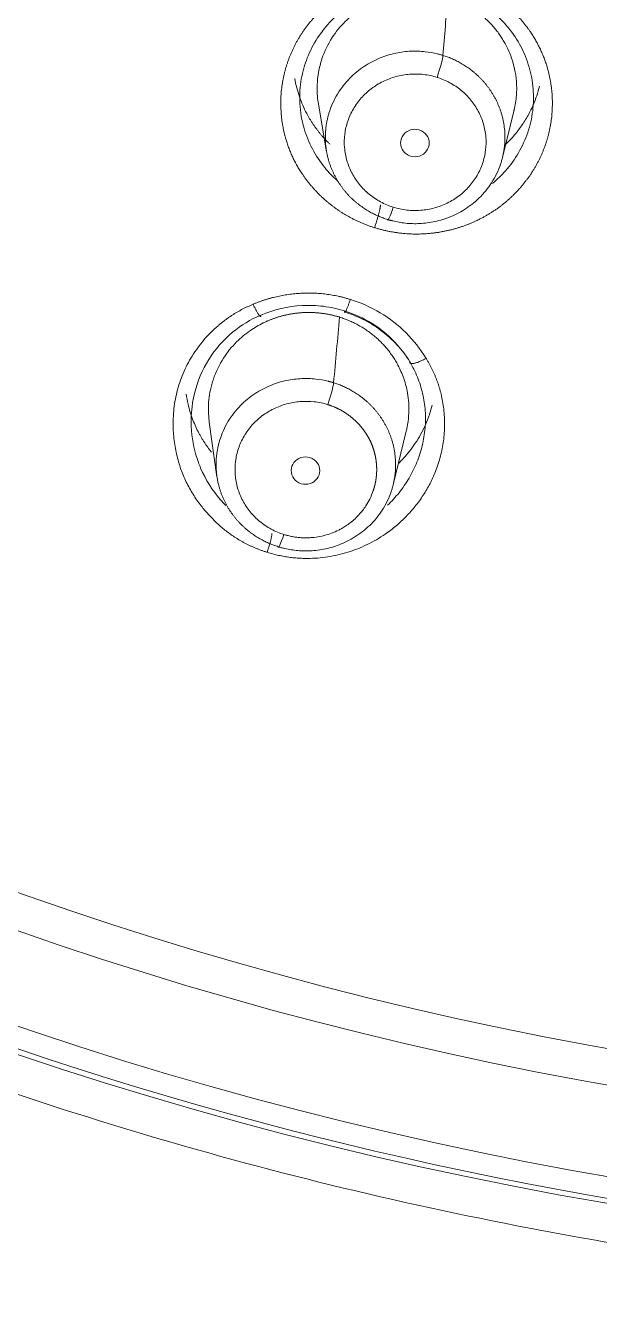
# Model space of a CAD drawing. Extents: x 6534 to 7663, y 0 to 827.
# Drawn here: x 7083.65 to 7092.73, y 475.14 to 495.25 of the extents above; entities that cross this region are included whole.
import ezdxf

# ---------------------------------------------------------------- set-up
doc = ezdxf.new("R2010")
doc.units = 0
doc.header["$LTSCALE"] = 30
doc.header["$MEASUREMENT"] = 0
doc.layers.add('1', color=7, linetype='CONTINUOUS')

msp = doc.modelspace()

# ---------------------------------------------------------------- linework, layer by layer
at = {"layer": '1', "color": 7, "linetype": 'Continuous', "lineweight": 18}
for p, q in [((7088.282, 494.041), (7088.417, 493.255)), ((7091.198, 493.165), (7091.388, 493.941)), ((7086.562, 488.987), (7086.683, 488.122)), ((7089.469, 487.995), (7089.676, 488.844))]:
    msp.add_line(p, q, dxfattribs=at)
for centre, major_axis, ratio, start_param, end_param in [((7103.394, 533.307), (-60.5, 0), 0.961466, 4.72417, 7.004197), ((7103.394, 533.445), (-59.925, 0), 0.961466, 4.712389, 7.853982), ((7103.394, 533.445), (60, 0), 0.961466, 1.582577, 4.712389), ((7090.164, 494.514), (-0.09, -0.286), 0.085072, 1.305673, 2.77857), ((7089.471, 492.463), (0.09, 0.286), 0.085122, 2.903879, 4.446541), ((7088.435, 489.344), (-0.09, -0.286), 0.085259, 1.305933, 2.763198), ((7087.742, 487.293), (0.09, 0.286), 0.085309, 2.884524, 4.446408)]:
    msp.add_ellipse(centre, major_axis=major_axis, ratio=ratio, start_param=start_param, end_param=end_param, dxfattribs=at)
at = {"layer": '1', "color": 7, "linetype": 'Continuous', "lineweight": 13}
for centre, major_axis, start_param, end_param in [((7103.394, 533.307), (59.425, 0), 1.570796, 4.70194), ((7103.394, 533.307), (57.948, 0), 1.579187, 4.712389), ((7103.394, 533.352), (57.403, 0), 1.579486, 4.712389)]:
    msp.add_ellipse(centre, major_axis=major_axis, ratio=0.961466, start_param=start_param, end_param=end_param, dxfattribs=at)
for points, degree, knots in [([(7089.175, 492.056), (7088.765, 492.187), (7088.45, 492.446), (7088.29, 492.578), (7088.022, 492.901), (7087.732, 493.443), (7087.699, 493.86), (7087.665, 494.278), (7087.8, 494.67), (7087.934, 495.06), (7088.215, 495.373), (7088.493, 495.683), (7088.873, 495.867), (7089.06, 495.957), (7089.467, 496.066), (7089.677, 496.082), (7090.087, 496.113), (7090.504, 495.987)], 2, [0, 0, 0, 0.125, 0.125, 0.1875, 0.25, 0.375, 0.375, 0.5, 0.5, 0.625, 0.625, 0.75, 0.75, 0.8125, 0.875, 0.875, 1, 1, 1]), ([(7090.504, 495.987), (7090.914, 495.856), (7091.229, 495.597), (7091.389, 495.465), (7091.656, 495.143), (7091.946, 494.6), (7091.98, 494.184), (7092.014, 493.766), (7091.879, 493.373), (7091.745, 492.984), (7091.464, 492.671), (7091.186, 492.361), (7090.806, 492.177), (7090.619, 492.086), (7090.212, 491.978), (7090.002, 491.962), (7089.592, 491.931), (7089.175, 492.056)], 2, [0, 0, 0, 0.125, 0.125, 0.1875, 0.25, 0.375, 0.375, 0.5, 0.5, 0.625, 0.625, 0.75, 0.75, 0.8125, 0.875, 0.875, 1, 1, 1]), ([(7089.471, 492.381), (7089.401, 492.403), (7089.333, 492.431), (7089.205, 492.5), (7089.145, 492.541), (7089.034, 492.632), (7088.982, 492.683), (7088.892, 492.794), (7088.852, 492.854), (7088.785, 492.98), (7088.759, 493.046), (7088.719, 493.181), (7088.706, 493.251), (7088.694, 493.392), (7088.696, 493.463), (7088.713, 493.603), (7088.729, 493.672), (7088.774, 493.806), (7088.804, 493.871), (7088.875, 493.994), (7088.917, 494.052), (7089.013, 494.159), (7089.066, 494.209), (7089.181, 494.296), (7089.243, 494.334), (7089.374, 494.398), (7089.442, 494.424), (7089.584, 494.462), (7089.656, 494.475), (7089.802, 494.486), (7089.876, 494.485), (7090.022, 494.468), (7090.094, 494.453), (7090.164, 494.431)], 3, [0, 0, 0, 0, 0.0625, 0.0625, 0.125, 0.125, 0.1875, 0.1875, 0.25, 0.25, 0.3125, 0.3125, 0.375, 0.375, 0.4375, 0.4375, 0.5, 0.5, 0.5625, 0.5625, 0.625, 0.625, 0.6875, 0.6875, 0.75, 0.75, 0.8125, 0.8125, 0.875, 0.875, 0.9375, 0.9375, 1, 1, 1, 1]), ([(7090.164, 494.431), (7090.233, 494.409), (7090.301, 494.381), (7090.429, 494.312), (7090.489, 494.271), (7090.601, 494.18), (7090.652, 494.129), (7090.743, 494.018), (7090.782, 493.958), (7090.849, 493.832), (7090.876, 493.766), (7090.916, 493.631), (7090.929, 493.561), (7090.94, 493.42), (7090.939, 493.349), (7090.921, 493.209), (7090.906, 493.14), (7090.86, 493.006), (7090.831, 492.941), (7090.759, 492.818), (7090.717, 492.76), (7090.622, 492.653), (7090.568, 492.603), (7090.453, 492.516), (7090.391, 492.478), (7090.26, 492.414), (7090.192, 492.388), (7090.051, 492.35), (7089.978, 492.337), (7089.832, 492.326), (7089.758, 492.327), (7089.612, 492.344), (7089.54, 492.359), (7089.471, 492.381)], 3, [0, 0, 0, 0, 0.0625, 0.0625, 0.125, 0.125, 0.1875, 0.1875, 0.25, 0.25, 0.3125, 0.3125, 0.375, 0.375, 0.4375, 0.4375, 0.5, 0.5, 0.5625, 0.5625, 0.625, 0.625, 0.6875, 0.6875, 0.75, 0.75, 0.8125, 0.8125, 0.875, 0.875, 0.9375, 0.9375, 1, 1, 1, 1]), ([(7088.589, 492.797), (7088.516, 492.862), (7088.449, 492.931), (7088.313, 493.098), (7088.247, 493.196), (7088.138, 493.404), (7088.093, 493.513), (7088.047, 493.671), (7088.035, 493.718), (7088.026, 493.765)], 3, [0, 0, 0, 0, 0.252788, 0.252788, 0.562578, 0.562578, 0.872367, 0.872367, 1, 1, 1, 1]), ([(7091.597, 493.561), (7091.56, 493.45), (7091.511, 493.342), (7091.393, 493.139), (7091.324, 493.043), (7091.182, 492.883), (7091.112, 492.816), (7091.038, 492.755)], 3, [0, 0, 0, 0, 0.356443, 0.356443, 0.712885, 0.712885, 1, 1, 1, 1]), ([(7087.255, 490.848), (7087.617, 491.001), (7088.014, 491.021), (7088.414, 491.042), (7088.792, 490.923)], 2, [0, 0, 0, 0.5, 0.5, 1, 1, 1]), ([(7088.792, 490.923), (7088.787, 490.906), (7088.781, 490.889), (7088.768, 490.855), (7088.762, 490.838), (7088.75, 490.807), (7088.744, 490.793), (7088.733, 490.767), (7088.728, 490.755), (7088.719, 490.737), (7088.715, 490.73), (7088.708, 490.721), (7088.705, 490.719), (7088.702, 490.72), (7088.7, 490.722), (7088.699, 490.73), (7088.7, 490.736), (7088.7, 490.743)], 3, [0, 0, 0, 0, 0.125, 0.125, 0.25, 0.25, 0.375, 0.375, 0.5, 0.5, 0.625, 0.625, 0.75, 0.75, 0.875, 0.875, 1, 1, 1, 1]), ([(7087.479, 486.929), (7087.471, 486.931), (7087.455, 486.936), (7087.431, 486.944), (7087.408, 486.952), (7087.385, 486.96), (7087.362, 486.969), (7087.339, 486.977), (7087.317, 486.986), (7087.295, 486.995), (7087.272, 487.004), (7087.25, 487.014), (7087.229, 487.024), (7087.207, 487.033), (7087.186, 487.044), (7087.164, 487.054), (7087.143, 487.065), (7087.122, 487.075), (7087.102, 487.086), (7087.081, 487.098), (7087.061, 487.109), (7087.041, 487.121), (7087.021, 487.132), (7087.001, 487.145), (7086.982, 487.157), (7086.962, 487.169), (7086.943, 487.182), (7086.908, 487.206), (7086.858, 487.242), (7086.793, 487.293), (7086.729, 487.348), (7086.645, 487.425), (7086.544, 487.529), (7086.445, 487.646), (7086.366, 487.752), (7086.304, 487.845), (7086.248, 487.94), (7086.197, 488.038), (7086.152, 488.138), (7086.111, 488.244), (7086.074, 488.358), (7086.043, 488.479), (7086.018, 488.602), (7086.001, 488.726), (7085.99, 488.861), (7085.988, 489.006), (7085.997, 489.16), (7086.017, 489.312), (7086.049, 489.462), (7086.092, 489.61), (7086.146, 489.755), (7086.212, 489.895), (7086.29, 490.031), (7086.378, 490.162), (7086.476, 490.286), (7086.583, 490.402), (7086.671, 490.484), (7086.735, 490.538), (7086.771, 490.567), (7086.808, 490.595), (7086.846, 490.622), (7086.884, 490.649), (7086.922, 490.674), (7086.962, 490.699), (7087.002, 490.723), (7087.042, 490.746), (7087.084, 490.768), (7087.126, 490.789), (7087.168, 490.809), (7087.211, 490.829), (7087.241, 490.841), (7087.255, 490.848)], 3, [0, 0, 0, 0, 0.004832, 0.009643, 0.014433, 0.019204, 0.023955, 0.028687, 0.033401, 0.038097, 0.042776, 0.047438, 0.052084, 0.056714, 0.061329, 0.065929, 0.070515, 0.075088, 0.079647, 0.084195, 0.08873, 0.093255, 0.097769, 0.102273, 0.106767, 0.111253, 0.115731, 0.120201, 0.135993, 0.152075, 0.16847, 0.185198, 0.219107, 0.252894, 0.274925, 0.296703, 0.318285, 0.339729, 0.361095, 0.382445, 0.40692, 0.431335, 0.455769, 0.480302, 0.505014, 0.535604, 0.565805, 0.595777, 0.62568, 0.656329, 0.686742, 0.717097, 0.74757, 0.779074, 0.810217, 0.841177, 0.872134, 0.881224, 0.890301, 0.899371, 0.908437, 0.917505, 0.92658, 0.935667, 0.94477, 0.953894, 0.963044, 0.972225, 0.981442, 0.990699, 1, 1, 1, 1]), ([(7088.7, 490.743), (7088.854, 490.695), (7089.165, 490.552), (7089.508, 490.262), (7089.676, 490.032), (7089.731, 489.94)], 3, [0, 0, 0, 0, 0.35801, 0.754505, 1, 1, 1, 1]), ([(7089.99, 489.993), (7089.982, 489.989), (7089.95, 489.971), (7089.896, 489.946), (7089.849, 489.927), (7089.817, 489.918), (7089.797, 489.913), (7089.779, 489.91), (7089.758, 489.908), (7089.737, 489.912), (7089.729, 489.926), (7089.731, 489.937), (7089.731, 489.94)], 3, [0, 0, 0, 0, 0.050613, 0.200097, 0.34958, 0.424322, 0.499064, 0.573806, 0.648547, 0.798031, 0.947515, 1, 1, 1, 1]), ([(7087.742, 487.21), (7087.672, 487.232), (7087.605, 487.261), (7087.477, 487.33), (7087.416, 487.37), (7087.305, 487.462), (7087.254, 487.513), (7087.163, 487.624), (7087.123, 487.684), (7087.057, 487.81), (7087.03, 487.876), (7086.99, 488.011), (7086.977, 488.081), (7086.966, 488.222), (7086.967, 488.293), (7086.985, 488.433), (7087, 488.502), (7087.046, 488.636), (7087.075, 488.701), (7087.147, 488.824), (7087.189, 488.882), (7087.284, 488.99), (7087.337, 489.039), (7087.453, 489.126), (7087.515, 489.164), (7087.645, 489.228), (7087.714, 489.254), (7087.855, 489.293), (7087.928, 489.305), (7088.074, 489.316), (7088.148, 489.315), (7088.293, 489.299), (7088.365, 489.284), (7088.435, 489.262)], 3, [0, 0, 0, 0, 0.0625, 0.0625, 0.125, 0.125, 0.1875, 0.1875, 0.25, 0.25, 0.3125, 0.3125, 0.375, 0.375, 0.4375, 0.4375, 0.5, 0.5, 0.5625, 0.5625, 0.625, 0.625, 0.6875, 0.6875, 0.75, 0.75, 0.8125, 0.8125, 0.875, 0.875, 0.9375, 0.9375, 1, 1, 1, 1]), ([(7088.435, 489.262), (7088.441, 489.26), (7088.451, 489.257), (7088.467, 489.251), (7088.483, 489.246), (7088.499, 489.24), (7088.514, 489.234), (7088.53, 489.228), (7088.545, 489.221), (7088.56, 489.215), (7088.575, 489.208), (7088.589, 489.201), (7088.604, 489.194), (7088.618, 489.187), (7088.632, 489.179), (7088.646, 489.172), (7088.66, 489.164), (7088.674, 489.156), (7088.687, 489.148), (7088.7, 489.14), (7088.713, 489.132), (7088.726, 489.123), (7088.739, 489.115), (7088.751, 489.106), (7088.763, 489.097), (7088.776, 489.088), (7088.788, 489.079), (7088.799, 489.07), (7088.811, 489.061), (7088.822, 489.051), (7088.833, 489.042), (7088.844, 489.033), (7088.855, 489.023), (7088.866, 489.013), (7088.876, 489.003), (7088.886, 488.994), (7088.896, 488.984), (7088.906, 488.974), (7088.916, 488.964), (7088.925, 488.953), (7088.935, 488.943), (7088.944, 488.933), (7088.953, 488.923), (7088.962, 488.912), (7088.97, 488.902), (7088.979, 488.891), (7088.987, 488.881), (7088.995, 488.87), (7089.003, 488.86), (7089.01, 488.849), (7089.018, 488.839), (7089.025, 488.828), (7089.033, 488.817), (7089.04, 488.807), (7089.046, 488.796), (7089.053, 488.785), (7089.059, 488.775), (7089.066, 488.764), (7089.072, 488.753), (7089.078, 488.743), (7089.084, 488.732), (7089.09, 488.721), (7089.095, 488.71), (7089.1, 488.7), (7089.106, 488.689), (7089.111, 488.678), (7089.116, 488.668), (7089.12, 488.657), (7089.125, 488.646), (7089.129, 488.636), (7089.134, 488.625), (7089.138, 488.615), (7089.142, 488.604), (7089.146, 488.594), (7089.15, 488.583), (7089.153, 488.573), (7089.157, 488.562), (7089.16, 488.552), (7089.163, 488.542), (7089.166, 488.531), (7089.169, 488.521), (7089.172, 488.511), (7089.175, 488.501), (7089.178, 488.491), (7089.18, 488.48), (7089.182, 488.47), (7089.185, 488.46), (7089.187, 488.451), (7089.189, 488.441), (7089.191, 488.431), (7089.192, 488.421), (7089.194, 488.411), (7089.196, 488.402), (7089.197, 488.392), (7089.199, 488.383), (7089.2, 488.373), (7089.201, 488.364), (7089.202, 488.355), (7089.203, 488.345), (7089.204, 488.336), (7089.205, 488.327), (7089.206, 488.318), (7089.206, 488.309), (7089.207, 488.3), (7089.208, 488.291), (7089.208, 488.282), (7089.208, 488.274), (7089.209, 488.265), (7089.209, 488.256), (7089.209, 488.248), (7089.209, 488.239), (7089.209, 488.231), (7089.209, 488.223), (7089.209, 488.215), (7089.209, 488.206), (7089.208, 488.198), (7089.208, 488.19), (7089.208, 488.182), (7089.207, 488.175), (7089.207, 488.167), (7089.206, 488.159), (7089.205, 488.152), (7089.205, 488.144), (7089.204, 488.137), (7089.203, 488.129), (7089.203, 488.122), (7089.202, 488.115), (7089.201, 488.108), (7089.2, 488.1), (7089.199, 488.093), (7089.198, 488.087), (7089.197, 488.08), (7089.196, 488.073), (7089.195, 488.066), (7089.194, 488.06), (7089.193, 488.053), (7089.191, 488.047), (7089.19, 488.04), (7089.189, 488.034), (7089.188, 488.028), (7089.186, 488.022), (7089.185, 488.016), (7089.184, 488.01), (7089.183, 488.004), (7089.181, 487.998), (7089.18, 487.992), (7089.178, 487.987), (7089.177, 487.981), (7089.176, 487.976), (7089.174, 487.97), (7089.173, 487.965), (7089.171, 487.96), (7089.17, 487.955), (7089.168, 487.95), (7089.167, 487.944), (7089.166, 487.94), (7089.164, 487.935), (7089.163, 487.93), (7089.161, 487.925), (7089.16, 487.921), (7089.158, 487.916), (7089.157, 487.912), (7089.14, 487.861), (7089.105, 487.776), (7089.044, 487.671), (7088.991, 487.596), (7088.934, 487.527), (7088.871, 487.462), (7088.795, 487.398), (7088.725, 487.347), (7088.662, 487.309), (7088.553, 487.251), (7088.405, 487.196), (7088.249, 487.167), (7088.149, 487.159), (7088.083, 487.157), (7088.016, 487.159), (7087.947, 487.165), (7087.877, 487.176), (7087.822, 487.188), (7087.784, 487.198), (7087.762, 487.204), (7087.748, 487.208), (7087.742, 487.21)], 3, [0, 0, 0, 0, 0.004832, 0.009642, 0.014431, 0.019198, 0.023943, 0.028666, 0.033368, 0.038049, 0.042707, 0.047344, 0.05196, 0.056553, 0.061125, 0.065675, 0.070204, 0.074711, 0.079197, 0.08366, 0.088102, 0.092523, 0.096921, 0.101298, 0.105654, 0.109987, 0.1143, 0.11859, 0.122859, 0.127106, 0.131331, 0.135535, 0.139717, 0.143878, 0.148016, 0.152133, 0.156229, 0.160303, 0.164355, 0.168385, 0.172394, 0.176381, 0.180347, 0.184291, 0.188213, 0.192113, 0.195992, 0.199849, 0.203685, 0.207499, 0.211291, 0.215062, 0.21881, 0.222538, 0.226243, 0.229927, 0.233589, 0.23723, 0.240849, 0.244446, 0.248022, 0.251576, 0.255108, 0.258619, 0.262108, 0.265575, 0.269021, 0.272445, 0.275847, 0.279227, 0.282586, 0.285924, 0.289239, 0.292533, 0.295806, 0.299057, 0.302286, 0.305493, 0.308679, 0.311843, 0.314985, 0.318106, 0.321205, 0.324282, 0.327338, 0.330372, 0.333384, 0.336375, 0.339344, 0.342292, 0.345217, 0.348122, 0.351004, 0.353865, 0.356704, 0.359521, 0.362317, 0.365091, 0.367844, 0.370575, 0.373284, 0.375971, 0.378637, 0.381281, 0.383904, 0.386504, 0.389084, 0.391641, 0.394177, 0.396691, 0.399184, 0.401655, 0.404104, 0.406531, 0.408937, 0.411322, 0.413684, 0.416025, 0.418344, 0.420642, 0.422918, 0.425172, 0.427405, 0.429616, 0.431805, 0.433973, 0.436118, 0.438243, 0.440345, 0.442426, 0.444486, 0.446523, 0.448539, 0.450534, 0.452506, 0.454457, 0.456387, 0.458294, 0.460181, 0.462045, 0.463888, 0.465709, 0.467508, 0.469286, 0.471042, 0.472776, 0.474489, 0.47618, 0.47785, 0.479497, 0.481124, 0.482728, 0.484311, 0.485872, 0.487411, 0.488929, 0.490425, 0.4919, 0.493353, 0.494784, 0.496194, 0.497581, 0.498948, 0.543054, 0.578533, 0.605381, 0.623592, 0.655956, 0.684566, 0.709417, 0.730505, 0.747828, 0.815777, 0.864408, 0.88261, 0.901287, 0.920436, 0.940057, 0.960147, 0.980706, 0.987795, 0.994227, 1, 1, 1, 1]), ([(7086.823, 487.669), (7086.794, 487.698), (7086.631, 487.872), (7086.486, 488.104), (7086.401, 488.319), (7086.39, 488.349)], 3, [0, 0, 0, 0, 0.148861, 0.883455, 1, 1, 1, 1]), ([(7089.844, 488.352), (7089.809, 488.266), (7089.768, 488.182), (7089.673, 488.02), (7089.62, 487.943), (7089.506, 487.801), (7089.445, 487.735), (7089.381, 487.674)], 3, [0, 0, 0, 0, 0.339127, 0.339127, 0.678254, 0.678254, 1, 1, 1, 1]), ([(7090.139, 488.206), (7090.113, 488.141), (7090.055, 488.013), (7089.947, 487.829), (7089.821, 487.655), (7089.677, 487.493), (7089.518, 487.345), (7089.359, 487.224), (7089.205, 487.127), (7089.06, 487.05), (7088.91, 486.984), (7088.755, 486.93), (7088.597, 486.887), (7088.438, 486.856), (7088.276, 486.837), (7088.153, 486.832), (7088.068, 486.833), (7088.022, 486.834), (7087.976, 486.836), (7087.931, 486.839), (7087.885, 486.844), (7087.84, 486.849), (7087.794, 486.856), (7087.749, 486.863), (7087.703, 486.871), (7087.658, 486.881), (7087.613, 486.891), (7087.568, 486.903), (7087.523, 486.915), (7087.494, 486.924), (7087.479, 486.929)], 3, [0, 0, 0, 0, 0.065484, 0.131261, 0.197986, 0.264799, 0.331407, 0.398471, 0.449123, 0.499474, 0.549805, 0.600395, 0.650832, 0.700878, 0.750782, 0.800798, 0.814975, 0.829136, 0.843285, 0.85743, 0.871577, 0.885731, 0.8999, 0.91409, 0.928306, 0.942555, 0.956843, 0.971175, 0.985559, 1, 1, 1, 1]), ([(7087.479, 486.929), (7087.48, 486.934), (7087.49, 486.965), (7087.502, 487.006), (7087.514, 487.048), (7087.522, 487.077), (7087.529, 487.104), (7087.538, 487.14), (7087.547, 487.183), (7087.551, 487.213), (7087.552, 487.224), (7087.552, 487.227)], 3, [0, 0, 0, 0, 0.039631, 0.219096, 0.308828, 0.398561, 0.488293, 0.578026, 0.75749, 0.936955, 1, 1, 1, 1])]:
    msp.add_open_spline(points, degree=degree, knots=knots, dxfattribs=at)
at = {"layer": '1', "color": 7, "linetype": 'Continuous', "lineweight": 18}
for points, knots in [([(7088.026, 493.765), (7088.012, 493.832), (7088.002, 493.9), (7087.987, 494.085), (7087.99, 494.202), (7088.018, 494.433), (7088.044, 494.548), (7088.119, 494.769), (7088.168, 494.877), (7088.286, 495.08), (7088.355, 495.176), (7088.512, 495.354), (7088.6, 495.435), (7088.79, 495.58), (7088.892, 495.643), (7089.108, 495.749), (7089.221, 495.792), (7089.454, 495.856), (7089.574, 495.876), (7089.815, 495.895), (7089.937, 495.893), (7090.177, 495.865), (7090.296, 495.84), (7090.411, 495.804)], [0, 0, 0, 0, 0.055535, 0.055535, 0.149981, 0.149981, 0.244428, 0.244428, 0.338874, 0.338874, 0.433321, 0.433321, 0.527767, 0.527767, 0.622214, 0.622214, 0.71666, 0.71666, 0.811107, 0.811107, 0.905553, 0.905553, 1, 1, 1, 1]), ([(7088.287, 494.009), (7088.28, 494.049), (7088.267, 494.151), (7088.263, 494.321), (7088.286, 494.521), (7088.351, 494.776), (7088.485, 495.053), (7088.692, 495.307), (7088.909, 495.487), (7089.065, 495.578), (7089.148, 495.619), (7089.168, 495.628), (7089.188, 495.637), (7089.208, 495.645), (7089.228, 495.654), (7089.248, 495.662), (7089.269, 495.67), (7089.289, 495.677), (7089.31, 495.685), (7089.33, 495.692), (7089.351, 495.698), (7089.372, 495.705), (7089.392, 495.711), (7089.413, 495.717), (7089.434, 495.722), (7089.455, 495.728), (7089.476, 495.733), (7089.497, 495.737), (7089.519, 495.742), (7089.54, 495.746), (7089.561, 495.75), (7089.582, 495.753), (7089.603, 495.757), (7089.625, 495.76), (7089.646, 495.762), (7089.667, 495.765), (7089.689, 495.767), (7089.71, 495.769), (7089.731, 495.771), (7089.752, 495.772), (7089.774, 495.773), (7089.795, 495.774), (7089.816, 495.774), (7089.838, 495.775), (7089.859, 495.775), (7089.88, 495.774), (7089.901, 495.774), (7089.922, 495.773), (7089.943, 495.772), (7089.965, 495.77), (7089.986, 495.769), (7090.007, 495.767), (7090.027, 495.764), (7090.048, 495.762), (7090.069, 495.759), (7090.09, 495.756), (7090.11, 495.753), (7090.131, 495.749), (7090.152, 495.746), (7090.172, 495.742), (7090.192, 495.737), (7090.213, 495.733), (7090.233, 495.728), (7090.253, 495.723), (7090.273, 495.718), (7090.293, 495.712), (7090.313, 495.706), (7090.326, 495.702), (7090.332, 495.7)], [0, 0, 0, 0, 0.03926, 0.098991, 0.16366, 0.233269, 0.351713, 0.455088, 0.543346, 0.616448, 0.623276, 0.630096, 0.636909, 0.643714, 0.650511, 0.657302, 0.664084, 0.670859, 0.677627, 0.684387, 0.69114, 0.697885, 0.704622, 0.711352, 0.718075, 0.72479, 0.731497, 0.738197, 0.744889, 0.751574, 0.758251, 0.764921, 0.771583, 0.778238, 0.784885, 0.791525, 0.798157, 0.804781, 0.811398, 0.818007, 0.824609, 0.831204, 0.83779, 0.84437, 0.850941, 0.857505, 0.864062, 0.870611, 0.877152, 0.883686, 0.890212, 0.896731, 0.903242, 0.909746, 0.916242, 0.92273, 0.929211, 0.935684, 0.94215, 0.948608, 0.955058, 0.961501, 0.967937, 0.974365, 0.980785, 0.987197, 0.993603, 1, 1, 1, 1]), ([(7090.332, 495.7), (7090.345, 495.696), (7090.369, 495.689), (7090.406, 495.676), (7090.442, 495.662), (7090.478, 495.647), (7090.513, 495.632), (7090.548, 495.616), (7090.583, 495.598), (7090.618, 495.58), (7090.652, 495.561), (7090.686, 495.541), (7090.719, 495.521), (7090.751, 495.499), (7090.784, 495.477), (7090.815, 495.454), (7090.847, 495.43), (7090.877, 495.405), (7090.907, 495.379), (7090.936, 495.353), (7090.965, 495.326), (7090.993, 495.298), (7091.02, 495.269), (7091.047, 495.24), (7091.073, 495.21), (7091.098, 495.179), (7091.122, 495.148), (7091.146, 495.116), (7091.169, 495.083), (7091.19, 495.05), (7091.211, 495.016), (7091.232, 494.981), (7091.268, 494.915), (7091.318, 494.807), (7091.373, 494.648), (7091.412, 494.463), (7091.428, 494.254), (7091.414, 494.065), (7091.39, 493.949), (7091.38, 493.908)], [0, 0, 0, 0, 0.016475, 0.032986, 0.049533, 0.066117, 0.082738, 0.099395, 0.116088, 0.132817, 0.149583, 0.166385, 0.183224, 0.200099, 0.21701, 0.233958, 0.250942, 0.267962, 0.285018, 0.302111, 0.31924, 0.336405, 0.353606, 0.370843, 0.388117, 0.405427, 0.422773, 0.440155, 0.457573, 0.475028, 0.492518, 0.510045, 0.527608, 0.592373, 0.666423, 0.749749, 0.842339, 0.94418, 1, 1, 1, 1]), ([(7090.411, 495.804), (7090.526, 495.768), (7090.638, 495.722), (7090.849, 495.608), (7090.949, 495.541), (7091.133, 495.389), (7091.217, 495.305), (7091.367, 495.122), (7091.432, 495.023), (7091.542, 494.816), (7091.586, 494.706), (7091.652, 494.482), (7091.673, 494.367), (7091.692, 494.134), (7091.69, 494.017), (7091.661, 493.786), (7091.635, 493.671), (7091.597, 493.561)], [0, 0, 0, 0, 0.125, 0.125, 0.25, 0.25, 0.375, 0.375, 0.5, 0.5, 0.625, 0.625, 0.75, 0.75, 0.875, 0.875, 1, 1, 1, 1]), ([(7057.953, 494.91), (7059.367, 493.363), (7060.867, 491.888), (7064.02, 489.1), (7065.674, 487.786), (7069.117, 485.335), (7070.907, 484.197), (7074.601, 482.111), (7076.506, 481.162), (7080.409, 479.464), (7082.408, 478.715), (7086.477, 477.424), (7088.547, 476.883), (7092.735, 476.015), (7094.853, 475.688), (7099.113, 475.251), (7101.255, 475.142), (7103.397, 475.142)], [0, 0, 0, 0, 0.125, 0.125, 0.25, 0.25, 0.375, 0.375, 0.5, 0.5, 0.625, 0.625, 0.75, 0.75, 0.875, 0.875, 1, 1, 1, 1]), ([(7090.256, 494.779), (7090.25, 494.78), (7090.239, 494.784), (7090.222, 494.789), (7090.205, 494.793), (7090.188, 494.798), (7090.112, 494.817), (7089.968, 494.843), (7089.746, 494.85), (7089.505, 494.82), (7089.253, 494.743), (7089.003, 494.612), (7088.771, 494.421), (7088.575, 494.169), (7088.478, 493.952), (7088.438, 493.809), (7088.425, 493.754), (7088.414, 493.698), (7088.406, 493.643), (7088.401, 493.588), (7088.398, 493.533), (7088.397, 493.479), (7088.398, 493.426), (7088.401, 493.373), (7088.407, 493.32), (7088.415, 493.269), (7088.424, 493.218), (7088.435, 493.168), (7088.449, 493.119), (7088.463, 493.071), (7088.48, 493.024), (7088.498, 492.978), (7088.518, 492.934), (7088.538, 492.89), (7088.561, 492.848), (7088.584, 492.807), (7088.609, 492.767), (7088.635, 492.728), (7088.662, 492.691), (7088.689, 492.655), (7088.718, 492.62), (7088.748, 492.586), (7088.778, 492.554), (7088.809, 492.523), (7088.84, 492.494), (7088.872, 492.466), (7088.905, 492.439), (7088.938, 492.413), (7088.971, 492.389), (7089.004, 492.365), (7089.038, 492.343), (7089.072, 492.323), (7089.106, 492.303), (7089.14, 492.285), (7089.175, 492.268), (7089.209, 492.251), (7089.243, 492.236), (7089.277, 492.223), (7089.311, 492.21), (7089.344, 492.198), (7089.367, 492.19), (7089.378, 492.187)], [0, 0, 0, 0, 0.004015, 0.007996, 0.011942, 0.015855, 0.019734, 0.064711, 0.114332, 0.168596, 0.227502, 0.291048, 0.359234, 0.432056, 0.509512, 0.522903, 0.536174, 0.549323, 0.562352, 0.575259, 0.588045, 0.600709, 0.613253, 0.625675, 0.637976, 0.650156, 0.662214, 0.674151, 0.685967, 0.697662, 0.709235, 0.720687, 0.732018, 0.743227, 0.754315, 0.765282, 0.776127, 0.786851, 0.797454, 0.807935, 0.818295, 0.828533, 0.83865, 0.848646, 0.85852, 0.868273, 0.877905, 0.887415, 0.896804, 0.906071, 0.915217, 0.924242, 0.933145, 0.941927, 0.950587, 0.959126, 0.967544, 0.97584, 0.984015, 0.992068, 1, 1, 1, 1]), ([(7089.378, 492.187), (7089.384, 492.185), (7089.395, 492.182), (7089.412, 492.177), (7089.428, 492.172), (7089.446, 492.168), (7089.523, 492.148), (7089.67, 492.122), (7089.895, 492.116), (7090.137, 492.148), (7090.389, 492.226), (7090.638, 492.358), (7090.868, 492.549), (7091.061, 492.799), (7091.156, 493.014), (7091.196, 493.156), (7091.209, 493.211), (7091.219, 493.267), (7091.227, 493.322), (7091.233, 493.376), (7091.236, 493.431), (7091.237, 493.485), (7091.236, 493.539), (7091.233, 493.592), (7091.227, 493.644), (7091.22, 493.695), (7091.21, 493.746), (7091.199, 493.796), (7091.186, 493.845), (7091.171, 493.893), (7091.155, 493.94), (7091.137, 493.985), (7091.117, 494.03), (7091.096, 494.074), (7091.074, 494.116), (7091.051, 494.157), (7091.026, 494.197), (7091, 494.236), (7090.973, 494.273), (7090.946, 494.309), (7090.917, 494.344), (7090.888, 494.378), (7090.857, 494.41), (7090.827, 494.441), (7090.795, 494.47), (7090.763, 494.499), (7090.731, 494.526), (7090.698, 494.551), (7090.664, 494.576), (7090.631, 494.599), (7090.597, 494.621), (7090.563, 494.642), (7090.529, 494.662), (7090.495, 494.68), (7090.46, 494.697), (7090.426, 494.714), (7090.392, 494.729), (7090.358, 494.743), (7090.324, 494.756), (7090.29, 494.768), (7090.267, 494.775), (7090.256, 494.779)], [0, 0, 0, 0, 0.003927, 0.007866, 0.011819, 0.015784, 0.019761, 0.065641, 0.115908, 0.170561, 0.229595, 0.293007, 0.360793, 0.432948, 0.509466, 0.522824, 0.536063, 0.549181, 0.56218, 0.575058, 0.587817, 0.600456, 0.612976, 0.625375, 0.637655, 0.649815, 0.661855, 0.673775, 0.685576, 0.697257, 0.708818, 0.720259, 0.73158, 0.742782, 0.753864, 0.764827, 0.775669, 0.786392, 0.796995, 0.807479, 0.817843, 0.828087, 0.838211, 0.848216, 0.858102, 0.867867, 0.877513, 0.887039, 0.896446, 0.905733, 0.914901, 0.923949, 0.932877, 0.941686, 0.950375, 0.958945, 0.967395, 0.975726, 0.983937, 0.992028, 1, 1, 1, 1]), ([(7087.913, 494.415), (7087.93, 494.316), (7087.979, 494.126), (7088.06, 493.938), (7088.113, 493.84), (7088.125, 493.82), (7088.136, 493.799), (7088.148, 493.779), (7088.16, 493.758), (7088.173, 493.738), (7088.186, 493.718), (7088.199, 493.699), (7088.212, 493.679), (7088.225, 493.66), (7088.239, 493.64), (7088.253, 493.621), (7088.267, 493.603), (7088.281, 493.584), (7088.296, 493.566), (7088.31, 493.547), (7088.325, 493.529), (7088.34, 493.511), (7088.356, 493.494), (7088.371, 493.476), (7088.387, 493.459), (7088.403, 493.442), (7088.419, 493.425), (7088.436, 493.409), (7088.452, 493.392), (7088.463, 493.381), (7088.469, 493.376), (7088.469, 493.375)], [0, 0, 0, 0, 0.252455, 0.491783, 0.511601, 0.531394, 0.551164, 0.57091, 0.590632, 0.61033, 0.630004, 0.649655, 0.669281, 0.688884, 0.708464, 0.728019, 0.747551, 0.767059, 0.786543, 0.806004, 0.825441, 0.844854, 0.864244, 0.88361, 0.902952, 0.922271, 0.941566, 0.960838, 0.980085, 0.99931, 1, 1, 1, 1]), ([(7091.256, 493.381), (7091.284, 493.409), (7091.355, 493.48), (7091.46, 493.607), (7091.568, 493.766), (7091.665, 493.945), (7091.736, 494.122), (7091.771, 494.241), (7091.783, 494.291)], [0, 0, 0, 0, 0.111544, 0.280207, 0.460032, 0.651026, 0.853198, 1, 1, 1, 1]), ([(7086.39, 488.349), (7086.332, 488.509), (7086.252, 488.873), (7086.296, 489.444), (7086.526, 489.989), (7086.899, 490.415), (7087.215, 490.607), (7087.376, 490.676)], [0, 0, 0, 0, 0.182603, 0.396323, 0.606064, 0.811991, 1, 1, 1, 1]), ([(7086.562, 488.987), (7086.559, 489.006), (7086.551, 489.072), (7086.545, 489.19), (7086.552, 489.342), (7086.578, 489.501), (7086.64, 489.728), (7086.767, 489.992), (7086.975, 490.248), (7087.194, 490.429), (7087.35, 490.52), (7087.434, 490.561), (7087.454, 490.57), (7087.474, 490.579), (7087.494, 490.588), (7087.514, 490.596), (7087.535, 490.604), (7087.555, 490.612), (7087.575, 490.62), (7087.596, 490.627), (7087.617, 490.634), (7087.638, 490.641), (7087.658, 490.647), (7087.679, 490.653), (7087.7, 490.659), (7087.721, 490.665), (7087.742, 490.67), (7087.763, 490.675), (7087.785, 490.68), (7087.806, 490.685), (7087.827, 490.689), (7087.848, 490.693), (7087.87, 490.696), (7087.891, 490.7), (7087.912, 490.703), (7087.934, 490.705), (7087.955, 490.708), (7087.977, 490.71), (7087.998, 490.712), (7088.019, 490.714), (7088.041, 490.715), (7088.062, 490.716), (7088.084, 490.717), (7088.105, 490.717), (7088.126, 490.718), (7088.148, 490.718), (7088.169, 490.717), (7088.19, 490.717), (7088.212, 490.716), (7088.233, 490.715), (7088.254, 490.713), (7088.275, 490.712), (7088.296, 490.71), (7088.317, 490.707), (7088.338, 490.705), (7088.359, 490.702), (7088.38, 490.699), (7088.4, 490.696), (7088.421, 490.692), (7088.442, 490.689), (7088.462, 490.685), (7088.483, 490.68), (7088.503, 490.676), (7088.523, 490.671), (7088.544, 490.666), (7088.564, 490.661), (7088.584, 490.655), (7088.604, 490.649), (7088.617, 490.645), (7088.623, 490.643)], [0, 0, 0, 0, 0.01882, 0.065112, 0.114435, 0.166792, 0.222187, 0.342401, 0.447327, 0.536907, 0.611094, 0.618018, 0.624934, 0.631842, 0.638743, 0.645636, 0.652521, 0.659399, 0.666269, 0.673132, 0.679986, 0.686834, 0.693673, 0.700505, 0.707329, 0.714146, 0.720955, 0.727756, 0.73455, 0.741336, 0.748114, 0.754885, 0.761648, 0.768403, 0.775151, 0.78189, 0.788623, 0.795347, 0.802064, 0.808774, 0.815475, 0.822169, 0.828855, 0.835534, 0.842205, 0.848868, 0.855524, 0.862171, 0.868812, 0.875444, 0.882069, 0.888686, 0.895295, 0.901897, 0.908491, 0.915078, 0.921656, 0.928227, 0.93479, 0.941346, 0.947894, 0.954434, 0.960967, 0.967491, 0.974009, 0.980518, 0.98702, 0.993514, 1, 1, 1, 1]), ([(7087.376, 490.676), (7087.583, 490.764), (7087.806, 490.816), (7088.145, 490.833), (7088.258, 490.829), (7088.482, 490.8), (7088.593, 490.776), (7088.7, 490.743)], [0, 0, 0, 0, 0.5, 0.5, 0.75, 0.75, 1, 1, 1, 1]), ([(7088.702, 490.726), (7088.813, 490.691), (7089.025, 490.604), (7089.316, 490.417), (7089.565, 490.182), (7089.698, 490.001), (7089.756, 489.903)], [0, 0, 0, 0, 0.250279, 0.50034, 0.750256, 1, 1, 1, 1]), ([(7088.623, 490.643), (7088.636, 490.639), (7088.66, 490.631), (7088.697, 490.618), (7088.733, 490.605), (7088.769, 490.59), (7088.805, 490.574), (7088.84, 490.558), (7088.875, 490.541), (7088.91, 490.522), (7088.944, 490.503), (7088.978, 490.483), (7089.011, 490.463), (7089.044, 490.441), (7089.077, 490.419), (7089.108, 490.395), (7089.14, 490.371), (7089.17, 490.346), (7089.2, 490.321), (7089.23, 490.294), (7089.259, 490.267), (7089.287, 490.239), (7089.314, 490.21), (7089.341, 490.181), (7089.367, 490.151), (7089.392, 490.12), (7089.417, 490.088), (7089.44, 490.056), (7089.463, 490.023), (7089.485, 489.989), (7089.506, 489.955), (7089.526, 489.921), (7089.557, 489.865), (7089.596, 489.784), (7089.64, 489.671), (7089.678, 489.544), (7089.706, 489.403), (7089.72, 489.247), (7089.717, 489.079), (7089.699, 488.943), (7089.681, 488.864), (7089.676, 488.844)], [0, 0, 0, 0, 0.01648, 0.032996, 0.049549, 0.066138, 0.082764, 0.099426, 0.116125, 0.13286, 0.149632, 0.16644, 0.183285, 0.200166, 0.217083, 0.234037, 0.251027, 0.268054, 0.285117, 0.302216, 0.319352, 0.336524, 0.353733, 0.370978, 0.388259, 0.405576, 0.42293, 0.44032, 0.457746, 0.475209, 0.492708, 0.510243, 0.527814, 0.575585, 0.628595, 0.686841, 0.750317, 0.819018, 0.892937, 0.972068, 1, 1, 1, 1]), ([(7089.731, 489.94), (7089.778, 489.862), (7089.819, 489.78), (7089.887, 489.612), (7089.942, 489.438), (7089.97, 489.257), (7089.982, 489.074), (7089.981, 488.89), (7089.951, 488.707), (7089.908, 488.527), (7089.879, 488.438), (7089.844, 488.352)], [0, 0, 0, 0, 0.166667, 0.166667, 0.333333, 0.5, 0.5, 0.666667, 0.833334, 0.833334, 1, 1, 1, 1]), ([(7089.99, 489.993), (7089.994, 489.986), (7090.002, 489.973), (7090.014, 489.952), (7090.026, 489.931), (7090.038, 489.911), (7090.05, 489.89), (7090.061, 489.869), (7090.072, 489.848), (7090.082, 489.826), (7090.093, 489.805), (7090.103, 489.784), (7090.112, 489.762), (7090.122, 489.741), (7090.131, 489.719), (7090.14, 489.698), (7090.149, 489.676), (7090.157, 489.654), (7090.165, 489.632), (7090.173, 489.61), (7090.181, 489.588), (7090.188, 489.566), (7090.195, 489.544), (7090.202, 489.521), (7090.208, 489.499), (7090.215, 489.476), (7090.221, 489.454), (7090.234, 489.399), (7090.253, 489.311), (7090.271, 489.189), (7090.281, 489.066), (7090.284, 488.942), (7090.279, 488.816), (7090.267, 488.692), (7090.247, 488.568), (7090.219, 488.446), (7090.184, 488.325), (7090.155, 488.246), (7090.139, 488.206), (7090.139, 488.206)], [0, 0, 0, 0, 0.012993, 0.025952, 0.038877, 0.05177, 0.064634, 0.07747, 0.090279, 0.103063, 0.115825, 0.128565, 0.141286, 0.15399, 0.166677, 0.17935, 0.192012, 0.204662, 0.217304, 0.22994, 0.24257, 0.255197, 0.267823, 0.280449, 0.293077, 0.30571, 0.318349, 0.330995, 0.397311, 0.463594, 0.530085, 0.597023, 0.664647, 0.731631, 0.7984, 0.86521, 0.93232, 0.999989, 1, 1, 1, 1]), ([(7088.527, 489.607), (7088.522, 489.609), (7088.511, 489.613), (7088.494, 489.617), (7088.478, 489.622), (7088.461, 489.626), (7088.385, 489.646), (7088.24, 489.671), (7088.017, 489.679), (7087.776, 489.648), (7087.524, 489.572), (7087.274, 489.44), (7087.042, 489.25), (7086.846, 488.999), (7086.75, 488.783), (7086.709, 488.64), (7086.697, 488.584), (7086.686, 488.529), (7086.678, 488.474), (7086.672, 488.419), (7086.669, 488.364), (7086.668, 488.31), (7086.67, 488.256), (7086.673, 488.203), (7086.678, 488.151), (7086.686, 488.099), (7086.696, 488.049), (7086.707, 487.999), (7086.72, 487.95), (7086.735, 487.902), (7086.751, 487.855), (7086.769, 487.809), (7086.789, 487.764), (7086.81, 487.721), (7086.832, 487.678), (7086.856, 487.637), (7086.881, 487.597), (7086.906, 487.559), (7086.933, 487.522), (7086.961, 487.486), (7086.99, 487.451), (7087.019, 487.417), (7087.049, 487.385), (7087.08, 487.354), (7087.112, 487.325), (7087.144, 487.297), (7087.176, 487.27), (7087.209, 487.244), (7087.242, 487.22), (7087.276, 487.196), (7087.31, 487.175), (7087.344, 487.154), (7087.378, 487.134), (7087.412, 487.116), (7087.446, 487.099), (7087.48, 487.083), (7087.514, 487.068), (7087.548, 487.054), (7087.582, 487.041), (7087.616, 487.029), (7087.638, 487.022), (7087.649, 487.018)], [0, 0, 0, 0, 0.003921, 0.007817, 0.011689, 0.015536, 0.019358, 0.064573, 0.114371, 0.16875, 0.227711, 0.291254, 0.359377, 0.43208, 0.50936, 0.522766, 0.53605, 0.549213, 0.562254, 0.575174, 0.587972, 0.600648, 0.613202, 0.625635, 0.637946, 0.650136, 0.662203, 0.674149, 0.685973, 0.697676, 0.709256, 0.720715, 0.732052, 0.743267, 0.75436, 0.765331, 0.776181, 0.786908, 0.797514, 0.807998, 0.81836, 0.8286, 0.838718, 0.848715, 0.858589, 0.868342, 0.877972, 0.887481, 0.896868, 0.906133, 0.915276, 0.924297, 0.933196, 0.941973, 0.950628, 0.959162, 0.967573, 0.975863, 0.98403, 0.992076, 1, 1, 1, 1]), ([(7087.649, 487.018), (7087.655, 487.016), (7087.666, 487.013), (7087.682, 487.008), (7087.699, 487.003), (7087.716, 486.999), (7087.792, 486.979), (7087.939, 486.954), (7088.163, 486.947), (7088.405, 486.978), (7088.657, 487.056), (7088.906, 487.188), (7089.137, 487.378), (7089.331, 487.628), (7089.427, 487.843), (7089.467, 487.985), (7089.48, 488.041), (7089.49, 488.096), (7089.498, 488.151), (7089.504, 488.206), (7089.507, 488.26), (7089.508, 488.314), (7089.507, 488.368), (7089.504, 488.421), (7089.498, 488.473), (7089.491, 488.524), (7089.482, 488.575), (7089.47, 488.625), (7089.457, 488.674), (7089.443, 488.722), (7089.426, 488.768), (7089.408, 488.814), (7089.389, 488.859), (7089.368, 488.902), (7089.346, 488.945), (7089.322, 488.986), (7089.297, 489.026), (7089.272, 489.065), (7089.245, 489.102), (7089.217, 489.138), (7089.189, 489.173), (7089.159, 489.206), (7089.129, 489.239), (7089.098, 489.269), (7089.067, 489.299), (7089.035, 489.327), (7089.002, 489.354), (7088.969, 489.38), (7088.936, 489.405), (7088.902, 489.428), (7088.869, 489.45), (7088.834, 489.471), (7088.8, 489.49), (7088.766, 489.509), (7088.732, 489.526), (7088.698, 489.542), (7088.663, 489.558), (7088.629, 489.572), (7088.595, 489.585), (7088.561, 489.597), (7088.539, 489.604), (7088.527, 489.607)], [0, 0, 0, 0, 0.003868, 0.007742, 0.011622, 0.015507, 0.019397, 0.06511, 0.115266, 0.16986, 0.228891, 0.292354, 0.360244, 0.432556, 0.509282, 0.522646, 0.535891, 0.549015, 0.562019, 0.574904, 0.587668, 0.600312, 0.612837, 0.625242, 0.637526, 0.649691, 0.661736, 0.673661, 0.685466, 0.697151, 0.708716, 0.720161, 0.731487, 0.742693, 0.753779, 0.764745, 0.775591, 0.786317, 0.796924, 0.807411, 0.817778, 0.828026, 0.838154, 0.848162, 0.85805, 0.867819, 0.877468, 0.886998, 0.896408, 0.905698, 0.914869, 0.92392, 0.932851, 0.941663, 0.950356, 0.958928, 0.967382, 0.975716, 0.98393, 0.992025, 1, 1, 1, 1]), ([(7086.197, 489.428), (7086.204, 489.375), (7086.23, 489.235), (7086.294, 489.027), (7086.366, 488.87), (7086.409, 488.789), (7086.421, 488.769), (7086.432, 488.748), (7086.445, 488.728), (7086.457, 488.707), (7086.469, 488.687), (7086.482, 488.667), (7086.495, 488.648), (7086.508, 488.628), (7086.522, 488.609), (7086.536, 488.59), (7086.549, 488.571), (7086.564, 488.552), (7086.578, 488.533), (7086.588, 488.52), (7086.593, 488.514), (7086.594, 488.513)], [0, 0, 0, 0, 0.160321, 0.423184, 0.648238, 0.671796, 0.695322, 0.718818, 0.742283, 0.765717, 0.78912, 0.812492, 0.835833, 0.859143, 0.882423, 0.905672, 0.92889, 0.952077, 0.975234, 0.99836, 1, 1, 1, 1]), ([(7089.558, 488.339), (7089.584, 488.364), (7089.643, 488.424), (7089.731, 488.528), (7089.823, 488.653), (7089.907, 488.791), (7089.982, 488.943), (7090.042, 489.098), (7090.073, 489.204), (7090.085, 489.253)], [0, 0, 0, 0, 0.099151, 0.235686, 0.379717, 0.531251, 0.690296, 0.856859, 1, 1, 1, 1])]:
    msp.add_open_spline(points, degree=3, knots=knots, dxfattribs=at)
at = {"layer": '1', "color": 7, "linetype": 'Continuous', "lineweight": 13}
for points in [[(7090.256, 494.779), (7090.269, 494.932), (7090.294, 495.239), (7090.32, 495.547), (7090.332, 495.7)], [(7088.527, 489.608), (7088.543, 489.78), (7088.575, 490.125), (7088.607, 490.471), (7088.623, 490.643)]]:
    msp.add_open_spline(points, degree=3, dxfattribs=at)
at = {"layer": '1', "color": 7, "linetype": 'Continuous', "lineweight": 18}
for points in [[(7089.883, 493.602), (7089.831, 493.614), (7089.739, 493.616), (7089.617, 493.529), (7089.573, 493.399), (7089.617, 493.26), (7089.693, 493.208), (7089.744, 493.188)], [(7089.744, 493.188), (7089.796, 493.175), (7089.888, 493.174), (7090.009, 493.261), (7090.054, 493.391), (7090.01, 493.53), (7089.934, 493.582), (7089.883, 493.602)], [(7088.792, 490.923), (7088.961, 490.871), (7089.275, 490.73), (7089.69, 490.409), (7089.9, 490.142), (7089.99, 489.993)], [(7088.153, 488.427), (7088.101, 488.44), (7088.008, 488.441), (7087.887, 488.354), (7087.842, 488.224), (7087.886, 488.084), (7087.962, 488.032), (7088.013, 488.012)], [(7088.013, 488.012), (7088.065, 488), (7088.158, 487.999), (7088.279, 488.085), (7088.324, 488.216), (7088.28, 488.355), (7088.204, 488.407), (7088.153, 488.427)]]:
    msp.add_open_spline(points, degree=3, dxfattribs=at)
at = {"layer": '1', "color": 7, "linetype": 'Continuous', "lineweight": 13}
for points, weights in [([(7089.175, 492.056), (7089.231, 492.222), (7089.27, 492.371), (7089.268, 492.416)], [1.16177838372, 0.935096547474, 0.946632514355, 1.19638628436]), ([(7087.255, 490.848), (7087.332, 490.68), (7087.384, 490.607), (7087.376, 490.676)], [1.19332800437, 0.933175581503, 0.935579338782, 1.20053927621])]:
    msp.add_rational_spline(points, weights, degree=3, dxfattribs=at)

doc.saveas('drawing.dxf')
